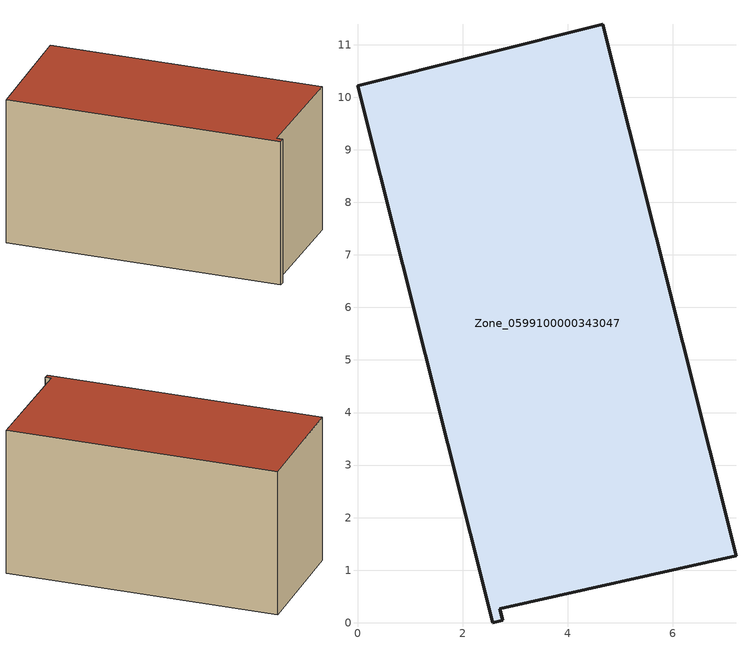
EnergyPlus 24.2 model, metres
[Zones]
Zone_0599100000343047
 floor ground (C_G): 7.2,1.28 2.71,0.27 2.76,0.05 2.57,0 0,10.21 4.67,11.39 z0
 wall outside (C_F): 7.2,1.28 4.67,11.39 0,10.21 2.57,0 2.76,0.05 2.71,0.27 7.2,1.28 z0:5.75
 roof outside (C_R): 2.71,0.27 7.2,1.28 4.67,11.39 0,10.21 2.57,0 2.76,0.05 z5.75
[BUILDING]
Pand.0599100000343047: North Axis=0; Terrain=City; Loads Convergence Tolerance Value=0.04; Temperature Convergence Tolerance Value=0.4; Solar Distribution=FullExterior; Maximum Number of Warmup Days=25; Minimum Number of Warmup Days=1
[Site:Location]
Rotterdam.The.Hague.AP_ZH_NLD Design_Conditions: Latitude=51.96; Longitude=4.45; Time Zone=1; Elevation=-4.5
[SITE:GROUNDTEMPERATURE:BUILDINGSURFACE]
18, 18, 18, 18, 18, 18, 18, 18, 18, 18, 18, 18
[MATERIAL] Thermal Absorptance=0.9; Solar Absorptance=0.7; Visible Absorptance=0.7
Name | Roughness | Thickness | Conductivity | Density | Specific Heat
G.TI.1992-2005 | MediumSmooth | 0.15 | 0.06 | 540 | 1210
F.TI.1992-2005 | Rough | 0.3 | 0.12 | 1920 | 840
R.TI.1992-2005 | MediumRough | 0.2 | 0.08 | 1500 | 1000
[CONSTRUCTION]
C_G: G.TI.1992-2005
C_F: F.TI.1992-2005
C_R: R.TI.1992-2005
[ZONE]
Zone_0599100000343047: Type=1; Multiplier=1; Ceiling Height=Autocalculate; Volume=Autocalculate; Floor Area=autocalculate; Part of Total Floor Area=Yes
[ZONEINFILTRATION:DESIGNFLOWRATE]
Infil_Zone_0599100000343047: Zone or ZoneList or Space or SpaceList=Zone_0599100000343047; Schedule=AlwaysOn; Design Flow Rate Calculation Method=Flow/Area; Flow Rate per Floor Area=0.0015; Constant Term Coefficient=1; Temperature Term Coefficient=0; Velocity Term Coefficient=0; Velocity Squared Term Coefficient=0
[HVACTEMPLATE:ZONE:IDEALLOADSAIRSYSTEM]
Zone_0599100000343047: Maximum Heating Supply Air Temperature=50; Minimum Cooling Supply Air Temperature=13; Maximum Heating Supply Air Humidity Ratio=0.0156; Minimum Cooling Supply Air Humidity Ratio=0.0077; Heating Limit=NoLimit; Cooling Limit=NoLimit; Dehumidification Control Type=ConstantSensibleHeatRatio; Cooling Sensible Heat Ratio=0.7; Dehumidification Setpoint=60; Humidification Control Type=None; Humidification Setpoint=30; Outdoor Air Method=None; Outdoor Air Flow Rate per Person=0.00944; Outdoor Air Flow Rate per Zone Floor Area=0; Outdoor Air Flow Rate per Zone=0; Demand Controlled Ventilation Type=None; Outdoor Air Economizer Type=NoEconomizer; Heat Recovery Type=None; Sensible Heat Recovery Effectiveness=0.7; Latent Heat Recovery Effectiveness=0.65
[ZONECONTROL:THERMOSTAT]
ThermostatControl_Zone_0599100000343047: Zone or ZoneList=Zone_0599100000343047; Control Type Schedule=DualSetpointControlType; Control 1=Thermostat_Zone_0599100000343047; Temperature Difference Between Cutout And Setpoint=0
[THERMOSTATSETPOINT:DUALSETPOINT]
Thermostat_Zone_0599100000343047: Heating Setpoint Temperature Schedule=HeatingSetpoint_Zone_0599100000343047; Cooling Setpoint Temperature Schedule=CoolingSetpoint_Zone_0599100000343047
[SCHEDULE:COMPACT]
HeatingSetpoint_Zone_0599100000343047: Through: 12/31, For: AllDays, Until: 24:00, 21
CoolingSetpoint_Zone_0599100000343047: Through: 12/31, For: AllDays, Until: 24:00, 24
DualSetpointControlType: Through: 12/31, For: AllDays, Until: 24:00, 4
AlwaysOn: Through: 12/31, For: AllDays, Until: 24:00, 1
